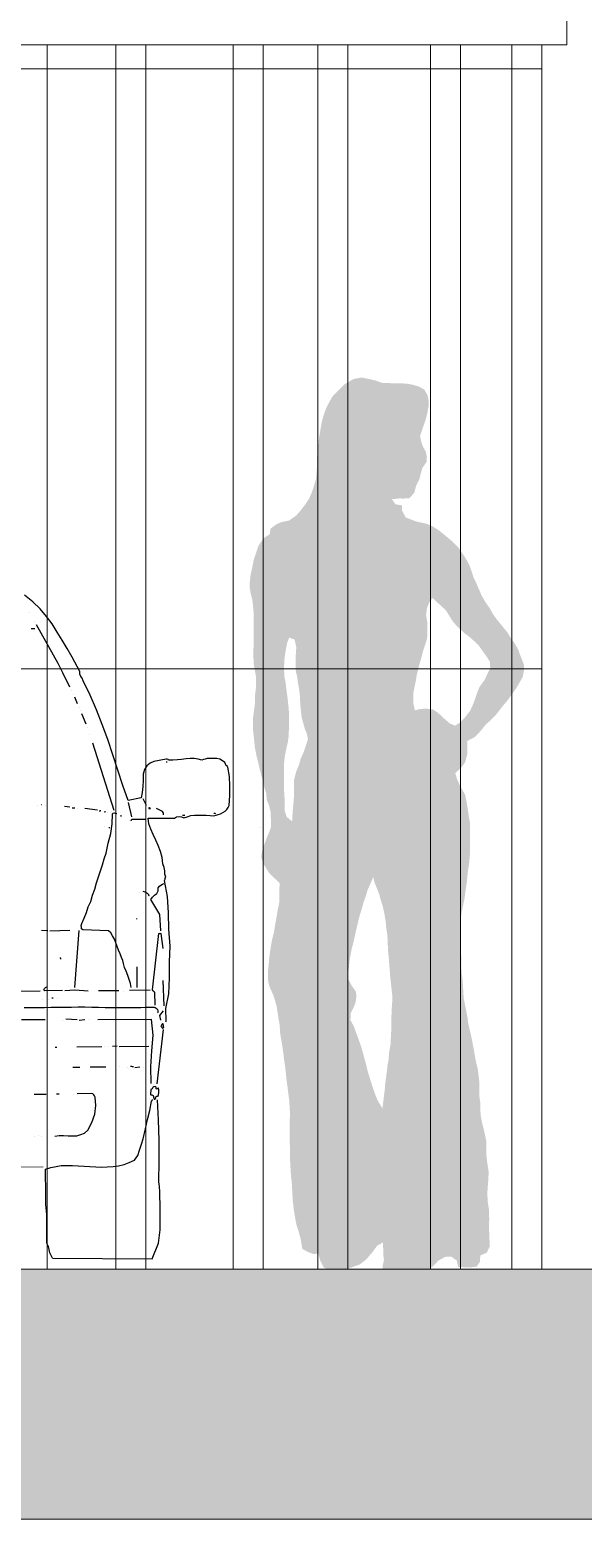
# Model space of a CAD drawing. Header units: metres. Extents: x -183 to 1639, y -350 to 198.
# Drawn here: x 734.576 to 735.682, y -183.946 to -180.968 of the extents above; entities that cross this region are included whole.
import ezdxf

# ---------------------------------------------------------------- set-up
doc = ezdxf.new("R2010")
doc.units = ezdxf.units.M
doc.header["$MEASUREMENT"] = 0
doc.layers.add('FLOATINGWINDOWS', color=2, linetype='Continuous', plot=False)
for name, color, linetype in [('okna', 4, 'Continuous'), ('pohled', 4, 'Continuous'), ('SRAFY-TERÉN', 252, 'Continuous'), ('stafaz', 254, 'Continuous')]:
    doc.layers.add(name, color=color, linetype=linetype)

# ---------------------------------------------------------------- blocks, each defined once
blk = doc.blocks.new('BMW3-CUM')
for points in [[(0.8243, 0.4803), (0.8243, 0.4803), (0.8251, 0.4811), (0.8251, 0.4811), (0.8251, 0.4811), (0.824, 0.5066), (0.8304, 0.5359), (0.8315, 0.5683), (0.8312, 0.5998), (0.833, 0.6313), (0.8304, 0.6651), (0.8292, 0.6981), (0.8274, 0.7304), (0.8217, 0.7626), (0.8224, 0.7641), (0.8232, 0.7656), (0.8232, 0.7671), (0.8239, 0.7694), (0.8223, 0.7754), (0.8222, 0.7821), (0.8206, 0.7889), (0.8183, 0.7956), (0.8166, 0.8084), (0.8135, 0.8203), (0.8089, 0.8323), (0.8042, 0.8435), (0.7988, 0.8547), (0.7942, 0.8651), (0.7903, 0.8756), (0.7887, 0.8869), (0.8412, 0.8875), (0.8457, 0.8898), (0.851, 0.8906), (0.8555, 0.8899), (0.86, 0.8877), (0.8667, 0.89), (0.8742, 0.8924), (0.8817, 0.8932), (0.8892, 0.8933), (0.8967, 0.8934), (0.905, 0.8935), (0.9125, 0.8928), (0.92, 0.8922), (0.9245, 0.893), (0.929, 0.8945), (0.9335, 0.8961), (0.938, 0.8984), (0.9425, 0.9015), (0.9462, 0.9045), (0.9491, 0.9083), (0.9506, 0.9128), (0.9518, 0.9324), (0.9523, 0.9519), (0.9514, 0.9706), (0.9481, 0.9894), (0.9474, 0.9901), (0.9466, 0.9916), (0.9451, 0.9923), (0.9443, 0.9938), (0.942, 0.9983), (0.9375, 1.002), (0.9322, 1.0049), (0.9262, 1.0064), (0.9217, 1.0063), (0.9179, 1.0063), (0.9142, 1.0062), (0.9104, 1.0062), (0.9067, 1.0062), (0.9029, 1.0054), (0.8992, 1.0046), (0.8962, 1.003), (0.8886, 1.0052), (0.8811, 1.0066), (0.8728, 1.0065), (0.8646, 1.0056), (0.8556, 1.0048), (0.8473, 1.0039), (0.8384, 1.0031), (0.8301, 1.003), (0.8294, 1.003), (0.8286, 1.0045), (0.8271, 1.0052), (0.8248, 1.0052), (0.8001, 1.0004), (0.7926, 0.9973), (0.7859, 0.9919), (0.7815, 0.9844), (0.7786, 0.9753), (0.7788, 0.9626), (0.7782, 0.9506), (0.7768, 0.9385), (0.7747, 0.928), (0.7492, 0.9224), (0.7384, 0.9523), (0.7282, 0.983), (0.7181, 1.0137), (0.708, 1.0443), (0.6971, 1.0742), (0.6855, 1.1041), (0.6731, 1.1333), (0.6593, 1.1617), (0.657, 1.1669), (0.6546, 1.1706), (0.6523, 1.1751), (0.6523, 1.1803), (0.6369, 1.2094), (0.627, 1.2266), (0.617, 1.243), (0.607, 1.2594), (0.5971, 1.2758), (0.5856, 1.2907), (0.5727, 1.3055), (0.5583, 1.3196), (0.5416, 1.3329)], [(0.5525, 1.2978), (0.5525, 1.2978)], [(0.5625, 1.2814), (0.5625, 1.2814)], [(0.5551, 1.2663), (0.5627, 1.2664)], [(0.6324, 1.1493), (0.6185, 1.1777), (0.6093, 1.1963), (0.5655, 1.2739)], [(0.6355, 1.1426), (0.6355, 1.1426)], [(0.6393, 1.1351), (0.6393, 1.1351)], [(0.6478, 1.1157), (0.6424, 1.1292)], [(0.6509, 1.109), (0.6509, 1.109)], [(0.6532, 1.1022), (0.6532, 1.1022)], [(0.6648, 1.0754), (0.6563, 1.0955)], [(0.6671, 1.0679), (0.6671, 1.0679)], [(0.6725, 1.0552), (0.6725, 1.0552)], [(0.7209, 0.9026), (0.678, 1.0372)], [(0.8249, 0.9999), (0.8249, 0.9999), (0.8264, 0.9999), (0.8271, 0.9999), (0.8271, 0.9999)], [(0.7854, 0.9124), (0.7792, 0.9258)], [(0.5676, 0.912), (0.5676, 0.912)], [(0.5751, 0.9143), (0.5751, 0.9143), (0.5759, 0.9143), (0.5759, 0.9143), (0.5759, 0.9143)], [(0.5841, 0.9122), (0.5841, 0.9122)], [(0.6322, 0.909), (0.6217, 0.9104)], [(0.6368, 0.9076), (0.6383, 0.9076), (0.639, 0.9076), (0.6405, 0.9076), (0.642, 0.9076)], [(0.648, 0.9062), (0.648, 0.9062)], [(0.7552, 0.5485), (0.7536, 0.5568), (0.7512, 0.565), (0.7481, 0.5725), (0.745, 0.5815), (0.7419, 0.5889), (0.7396, 0.5964), (0.738, 0.6024), (0.7357, 0.6084), (0.7326, 0.6159), (0.7295, 0.6233), (0.7272, 0.6308), (0.7241, 0.6383), (0.7217, 0.645), (0.7179, 0.6517), (0.7141, 0.6577), (0.7095, 0.6622), (0.6584, 0.6638), (0.6554, 0.666), (0.6554, 0.669), (0.6553, 0.6728), (0.656, 0.6765), (0.6612, 0.6871), (0.6655, 0.6984), (0.6691, 0.7097), (0.6743, 0.7203), (0.6779, 0.7331), (0.6823, 0.7452), (0.6859, 0.758), (0.6895, 0.77), (0.6938, 0.7821), (0.6974, 0.7942), (0.701, 0.8062), (0.7047, 0.8175), (0.7089, 0.8371), (0.714, 0.8567), (0.7167, 0.8762), (0.7173, 0.895), (0.718, 0.8973), (0.721, 0.8981), (0.7232, 0.8973), (0.7263, 0.8966)], [(0.6879, 0.9029), (0.6623, 0.9064)], [(0.6909, 0.9022), (0.6916, 0.9022), (0.6932, 0.9022), (0.6939, 0.9023), (0.6946, 0.9023)], [(0.7037, 0.8994), (0.7037, 0.8994), (0.7029, 0.9001), (0.7014, 0.9001), (0.7014, 0.9001), (0.7014, 0.9001), (0.7022, 0.9001), (0.7029, 0.9001), (0.7037, 0.8994)], [(0.7074, 0.8994), (0.7074, 0.8994)], [(0.7157, 0.9003), (0.7157, 0.9003)], [(0.7564, 0.8902), (0.7493, 0.9187)], [(0.7922, 0.9064), (0.7922, 0.9064), (0.793, 0.9064), (0.7937, 0.9064), (0.7937, 0.9064), (0.7929, 0.9072), (0.7914, 0.9079), (0.7899, 0.9079), (0.7899, 0.9064), (0.7899, 0.9064), (0.7914, 0.9064), (0.7922, 0.9064), (0.7922, 0.9064)], [(0.8194, 0.894), (0.8194, 0.8955), (0.8193, 0.897), (0.8186, 0.8985), (0.8178, 0.9007), (0.8057, 0.9066)], [(0.92, 0.8967), (0.9207, 0.8975), (0.9215, 0.8975), (0.9222, 0.8975), (0.9237, 0.8967)], [(0.7025, 0.8708), (0.7025, 0.8708)], [(0.7101, 0.8686), (0.7101, 0.8686), (0.7115, 0.8687), (0.7123, 0.8687), (0.7123, 0.8687)], [(0.7346, 0.8915), (0.7346, 0.8915), (0.7346, 0.8922), (0.7338, 0.8922), (0.7338, 0.8922), (0.7338, 0.8922), (0.7346, 0.8922), (0.7346, 0.8915), (0.7346, 0.8915)], [(0.7512, 0.8819), (0.7512, 0.8819)], [(0.7549, 0.8819), (0.7549, 0.8827), (0.7557, 0.8835), (0.7557, 0.8842), (0.7564, 0.885), (0.7827, 0.8853)], [(0.8577, 0.8929), (0.8592, 0.893), (0.86, 0.893), (0.8614, 0.893), (0.8622, 0.893)], [(1.0142, 0.8678), (1.0142, 0.8678)], [(0.8139, 0.6619), (0.812, 0.6949), (0.7944, 0.7247), (0.7973, 0.7293), (0.8018, 0.7331), (0.8062, 0.7369), (0.8092, 0.7422), (0.8092, 0.7437), (0.8092, 0.7444), (0.8091, 0.7459), (0.8091, 0.7482), (0.8113, 0.7512), (0.8143, 0.7535), (0.8173, 0.7551), (0.821, 0.7566)], [(0.7717, 0.738), (0.7717, 0.738)], [(0.7906, 0.7314), (0.7906, 0.7314), (0.7905, 0.733), (0.7905, 0.7337), (0.7897, 0.7345), (0.7875, 0.7367), (0.7852, 0.7381), (0.7829, 0.7396), (0.7792, 0.7403)], [(0.7663, 0.6854), (0.7663, 0.6854), (0.7663, 0.6861), (0.7663, 0.6869), (0.7663, 0.6869)], [(0.5886, 0.6622), (0.5759, 0.6628)], [(0.5924, 0.6622), (0.6322, 0.6635)], [(0.6426, 0.5487), (0.6509, 0.6629)], [(0.8029, 0.5131), (0.8019, 0.5394), (0.8011, 0.5401), (0.7996, 0.5416), (0.798, 0.5423), (0.7973, 0.5438), (0.8102, 0.6566), (0.8117, 0.6566), (0.8124, 0.6574), (0.8124, 0.6574), (0.814, 0.6566), (0.8181, 0.6267)], [(0.6141, 0.6054), (0.6141, 0.6054), (0.6141, 0.6062), (0.614, 0.6077), (0.614, 0.6084)], [(0.7672, 0.5487), (0.7667, 0.59)], [(0.4947, 0.5409), (0.5728, 0.5419)], [(0.6178, 0.5424), (0.5826, 0.542), (0.5803, 0.5442), (0.5817, 0.5465), (0.584, 0.5488), (0.5862, 0.5503)], [(0.6224, 0.5425), (0.6426, 0.5442), (0.6689, 0.5423)], [(0.6899, 0.5425), (0.7305, 0.543)], [(0.7387, 0.5408), (0.7387, 0.5408)], [(0.7515, 0.5432), (0.7928, 0.5437)], [(0.821, 0.5118), (0.8188, 0.5628)], [(0.5409, 0.5085), (0.5544, 0.5086), (0.5679, 0.5088), (0.5814, 0.5089), (0.5949, 0.5091), (0.6085, 0.5093), (0.622, 0.5094), (0.6355, 0.5096), (0.649, 0.5097), (0.6625, 0.5099), (0.6761, 0.5093), (0.6896, 0.5095), (0.7031, 0.5089), (0.7166, 0.509), (0.7301, 0.5085), (0.7391, 0.5086), (0.7481, 0.5087), (0.7572, 0.5088), (0.7654, 0.5089), (0.7744, 0.509), (0.7827, 0.5091), (0.7917, 0.5092), (0.8007, 0.5093), (0.803, 0.5086), (0.8052, 0.5071), (0.8075, 0.5049), (0.8083, 0.5019), (0.8083, 0.5011), (0.8083, 0.5004), (0.8083, 0.4989), (0.8091, 0.4981)], [(0.5775, 0.5254), (0.5775, 0.5254)], [(0.5888, 0.5255), (0.5888, 0.5255)], [(0.5962, 0.5279), (0.5962, 0.5279), (0.5977, 0.5279), (0.5985, 0.5279), (0.5992, 0.5279)], [(0.6075, 0.5258), (0.6075, 0.5258)], [(0.5359, 0.4844), (0.5832, 0.4849)], [(0.6178, 0.4831), (0.6178, 0.4831)], [(0.6471, 0.4842), (0.6245, 0.4854)], [(0.6508, 0.4835), (0.6621, 0.4844)], [(0.6711, 0.4837), (0.6711, 0.4837)], [(0.795, 0.3568), (0.7939, 0.3898), (0.7965, 0.4221), (0.7991, 0.4537), (0.7957, 0.4845), (0.6884, 0.4839)], [(0.8145, 0.4832), (0.8122, 0.4929), (0.8196, 0.502)], [(0.8161, 0.4794), (0.8161, 0.4794)], [(0.807, 0.3562), (0.8193, 0.4645)], [(0.82, 0.469), (0.8191, 0.4757), (0.8176, 0.4757), (0.8161, 0.475), (0.8154, 0.4727), (0.8139, 0.4719), (0.8147, 0.4704), (0.8155, 0.4697), (0.817, 0.4682), (0.8177, 0.4667), (0.8177, 0.4667), (0.8192, 0.4682), (0.82, 0.469), (0.82, 0.469)], [(0.6027, 0.4296), (0.6034, 0.4296), (0.6049, 0.4296), (0.6057, 0.4296), (0.6064, 0.4296)], [(0.6462, 0.4301), (0.6965, 0.4307)], [(0.7025, 0.43), (0.7025, 0.43)], [(0.71, 0.4301), (0.71, 0.4301)], [(0.7266, 0.4311), (0.7175, 0.431)], [(0.7311, 0.4304), (0.7904, 0.4311)], [(0.6384, 0.3895), (0.652, 0.3896)], [(0.673, 0.3899), (0.7045, 0.3903)], [(0.7315, 0.3898), (0.7315, 0.3898)], [(0.7473, 0.3885), (0.7473, 0.3885)], [(0.7593, 0.3902), (0.7578, 0.3902), (0.7563, 0.3909), (0.7556, 0.3909), (0.7533, 0.3908)], [(0.7623, 0.3887), (0.7721, 0.3903)], [(0.7804, 0.3889), (0.7804, 0.3889)], [(0.561, 0.3352), (0.585, 0.3355)], [(0.6025, 0.2516), (0.6108, 0.2525), (0.6198, 0.2526), (0.6288, 0.2519), (0.6378, 0.252), (0.6461, 0.2521), (0.6543, 0.2545), (0.6618, 0.2576), (0.6685, 0.2637), (0.6765, 0.2788), (0.6824, 0.2954), (0.6844, 0.3127), (0.6827, 0.3292), (0.6819, 0.3322), (0.6804, 0.3344), (0.6781, 0.3359), (0.6758, 0.3366), (0.6473, 0.3363)], [(0.606, 0.3358), (0.6075, 0.3358), (0.6083, 0.3358), (0.6098, 0.3358), (0.6113, 0.3358)], [(0.6406, 0.3354), (0.6406, 0.3354)], [(0.8029, 0.3254), (0.8036, 0.3269), (0.8044, 0.3284), (0.8044, 0.3291), (0.8051, 0.3306), (0.8066, 0.3314), (0.8066, 0.3322), (0.8066, 0.3322), (0.8081, 0.3307), (0.8095, 0.3344), (0.8102, 0.3389), (0.8102, 0.3435), (0.8094, 0.3479), (0.8086, 0.3472), (0.8079, 0.3465), (0.8064, 0.3457), (0.8049, 0.3464), (0.8049, 0.3479), (0.8049, 0.3487), (0.8041, 0.3502), (0.8026, 0.3509), (0.8003, 0.3501), (0.7981, 0.3486), (0.7966, 0.3463), (0.7944, 0.3448), (0.7938, 0.335), (0.7945, 0.3343), (0.796, 0.3343), (0.7975, 0.3336), (0.7991, 0.3328), (0.8006, 0.3253), (0.8006, 0.3253), (0.8014, 0.3253), (0.8021, 0.3253), (0.8029, 0.3254)], [(0.7988, 0.3539), (0.7988, 0.3539)], [(0.5979, 0.0076), (0.5926, 0.018), (0.591, 0.0247), (0.5894, 0.0307), (0.5863, 0.0374), (0.5861, 0.057), (0.5866, 0.0765), (0.5864, 0.0953), (0.5846, 0.1148), (0.5844, 0.1328), (0.5842, 0.1508), (0.584, 0.1681), (0.5838, 0.1853), (0.5943, 0.1885), (0.6048, 0.1908), (0.6152, 0.1925), (0.6265, 0.1926), (0.6378, 0.1927), (0.6491, 0.1921), (0.6611, 0.1915), (0.6724, 0.1909), (0.6844, 0.1903), (0.6956, 0.1897), (0.7069, 0.1898), (0.7189, 0.1907), (0.7294, 0.1923), (0.7406, 0.1947), (0.7511, 0.1986), (0.7615, 0.2032), (0.7682, 0.2131), (0.7718, 0.2236), (0.7754, 0.2357), (0.7791, 0.2462), (0.7833, 0.2658), (0.7876, 0.2846), (0.7919, 0.3027), (0.7954, 0.3215), (0.7954, 0.3222), (0.7969, 0.323), (0.7977, 0.3238), (0.7977, 0.3246)], [(0.7924, 0.3275), (0.7924, 0.3275)], [(0.7971, 0.0065), (0.8093, 0.0378), (0.8128, 0.0641), (0.8132, 0.0905), (0.8129, 0.1175), (0.812, 0.1287), (0.8119, 0.14), (0.8117, 0.1505), (0.8101, 0.1602), (0.8111, 0.2015), (0.8106, 0.2428), (0.8094, 0.2841), (0.8074, 0.3239)], [(0.562, 0.2511), (0.562, 0.2511)], [(0.5695, 0.2527), (0.5695, 0.2527)], [(0.5762, 0.2513), (0.5762, 0.2513)], [(0.5979, 0.0076), (0.7971, 0.0065)]]:
    blk.add_lwpolyline(points)
at = {"lineweight": 0}
blk.add_lwpolyline([(0.3563, 0.1879), (0.5793, 0.1898)], dxfattribs=at)

msp = doc.modelspace()

# ---------------------------------------------------------------- hatches: boundary and pattern name
at = {"layer": 'SRAFY-TERÉN', "linetype": 'Continuous', "lineweight": 0}
msp.add_hatch(color=256, dxfattribs=at).paths.add_polyline_path([(729.1587, -183.4463), (727.1587, -183.4463), (727.1587, -183.9463), (765.2282, -183.9463), (765.2282, -181.4425), (756.1587, -182.1963), (737.8487, -182.1963), (737.5987, -182.1963), (737.5987, -183.4463)])
at = {"layer": 'stafaz', "linetype": 'Continuous', "ltscale": 0.001}
h = msp.add_hatch(color=256, dxfattribs=at)
h.paths.add_polyline_path([(735.4483, -182.5112), (735.4454, -182.4973), (735.436, -182.4812), (735.4295, -182.4665), (735.4259, -182.4548), (735.4391, -182.4424), (735.4458, -182.4322), (735.4502, -182.4154), (735.4503, -182.4022), (735.4496, -182.3905), (735.465, -182.3825), (735.4761, -182.3709), (735.4871, -182.3571), (735.4981, -182.3476), (735.5077, -182.3374), (735.5195, -182.3221), (735.5305, -182.309), (735.5416, -182.2937), (735.549, -182.2828), (735.5549, -182.2725), (735.5608, -182.2623), (735.563, -182.2499), (735.5631, -182.2382), (735.5595, -182.2279), (735.5552, -182.2177), (735.5516, -182.2074), (735.5458, -182.1971), (735.5385, -182.1869), (735.5298, -182.1729), (735.5203, -182.1612), (735.5094, -182.1479), (735.5014, -182.1369), (735.4949, -182.1252), (735.4862, -182.1127), (735.4782, -182.0988), (735.4739, -182.0885), (735.4674, -182.0738), (735.4623, -182.0628), (735.458, -182.0496), (735.4537, -182.0379), (735.4472, -182.0262), (735.4406, -182.0159), (735.4319, -182.0034), (735.4195, -181.9909), (735.4079, -181.9813), (735.3926, -181.9688), (735.3795, -181.9607), (735.3692, -181.9563), (735.359, -181.954), (735.3488, -181.9518), (735.3386, -181.9481), (735.3269, -181.9436), (735.3196, -181.9297), (735.3197, -181.9194), (735.3065, -181.9172), (735.2993, -181.9069), (735.3139, -181.9055), (735.3242, -181.9056), (735.3344, -181.9049), (735.344, -181.894), (735.3477, -181.8801), (735.3544, -181.8662), (735.3573, -181.8545), (735.3603, -181.8443), (735.3684, -181.8326), (735.3692, -181.8224), (735.3671, -181.8121), (735.3613, -181.8019), (735.3577, -181.7909), (735.3555, -181.7806), (735.3674, -181.7456), (735.3704, -181.7331), (735.3727, -181.72), (735.3727, -181.7098), (735.3706, -181.6995), (735.3641, -181.6878), (735.3531, -181.6818), (735.3407, -181.6781), (735.3283, -181.6759), (735.3144, -181.6751), (735.3019, -181.675), (735.2895, -181.6749), (735.2785, -181.6741), (735.2669, -181.6697), (735.2537, -181.6667), (735.2391, -181.6637), (735.223, -181.6665), (735.2054, -181.6767), (735.1951, -181.6869), (735.1811, -181.7007), (735.1752, -181.7109), (735.1671, -181.727), (735.1626, -181.7394), (735.1589, -181.7533), (735.1566, -181.7671), (735.1544, -181.7803), (735.1528, -181.7913), (735.152, -181.8066), (735.1497, -181.822), (735.1497, -181.8351), (735.1489, -181.852), (735.1473, -181.8673), (735.1436, -181.8805), (735.1391, -181.8936), (735.1332, -181.9068), (735.1258, -181.9177), (735.117, -181.9293), (735.1082, -181.9395), (735.0935, -181.9497), (735.0788, -181.9526), (735.0686, -181.9569), (735.0568, -181.9656), (735.0553, -181.9766), (735.0435, -181.9846), (735.0325, -181.9999), (735.0273, -182.0159), (735.0228, -182.0291), (735.0198, -182.0452), (735.0168, -182.0583), (735.0153, -182.0715), (735.0152, -182.0854), (735.0174, -182.0971), (735.0202, -182.1073), (735.0216, -182.1191), (735.023, -182.1359), (735.0229, -182.1498), (735.0229, -182.1622), (735.0228, -182.1732), (735.0228, -182.1842), (735.0227, -182.1944), (735.0226, -182.2068), (735.0225, -182.2237), (735.0232, -182.2376), (735.0253, -182.2486), (735.0275, -182.2617), (735.0274, -182.272), (735.0273, -182.2851), (735.0258, -182.2976), (735.0257, -182.3137), (735.0234, -182.3312), (735.0219, -182.3429), (735.0219, -182.3546), (735.0218, -182.37), (735.0239, -182.3883), (735.0253, -182.4029), (735.0281, -182.4176), (735.031, -182.4293), (735.0346, -182.4447), (735.0381, -182.4586), (735.0417, -182.4703), (735.0446, -182.4842), (735.0482, -182.4952), (735.0489, -182.5069), (735.0539, -182.5201), (735.0568, -182.5318), (735.0574, -182.5472), (735.0573, -182.5633), (735.0536, -182.5735), (735.0492, -182.5837), (735.0433, -182.5998), (735.0395, -182.6122), (735.038, -182.6225), (735.0431, -182.6371), (735.0532, -182.6533), (735.0649, -182.665), (735.0751, -182.6746), (735.0742, -182.6885), (735.0742, -182.7031), (735.0741, -182.7134), (735.0711, -182.728), (735.0673, -182.7499), (735.0651, -182.7623), (735.0636, -182.7726), (735.0598, -182.7872), (735.0568, -182.804), (735.0538, -182.8266), (735.053, -182.8383), (735.0515, -182.85), (735.0514, -182.8617), (735.0521, -182.872), (735.0549, -182.8822), (735.0629, -182.8998), (735.0686, -182.9196), (735.0729, -182.9467), (735.075, -182.9592), (735.0757, -182.9723), (735.0771, -182.9826), (735.0792, -182.9936), (735.0821, -183.0133), (735.0835, -183.0251), (735.0856, -183.0397), (735.087, -183.0521), (735.0884, -183.0653), (735.0898, -183.0763), (735.0912, -183.0873), (735.0926, -183.0983), (735.094, -183.1085), (735.0953, -183.1305), (735.0952, -183.1553), (735.0951, -183.1692), (735.0951, -183.1795), (735.095, -183.1926), (735.0957, -183.2065), (735.0956, -183.2241), (735.0962, -183.238), (735.0969, -183.249), (735.0976, -183.26), (735.099, -183.2717), (735.0997, -183.2834), (735.1003, -183.2958), (735.101, -183.3083), (735.1031, -183.3273), (735.1066, -183.3485), (735.1088, -183.3588), (735.1131, -183.372), (735.1167, -183.3852), (735.1202, -183.4057), (735.1304, -183.4116), (735.1421, -183.416), (735.1524, -183.4153), (735.156, -183.4293), (735.1632, -183.4432), (735.1771, -183.4491), (735.1954, -183.4492), (735.2064, -183.4463), (735.2166, -183.4435), (735.2349, -183.437), (735.2481, -183.4268), (735.2592, -183.4137), (735.2702, -183.3991), (735.2812, -183.3933), (735.2819, -183.4058), (735.2819, -183.416), (735.2833, -183.4285), (735.281, -183.4387), (735.281, -183.4489), (735.2926, -183.4534), (735.3051, -183.4534), (735.316, -183.4535), (735.3285, -183.4514), (735.3395, -183.4507), (735.3548, -183.4493), (735.3695, -183.4487), (735.3812, -183.4407), (735.3915, -183.4298), (735.4055, -183.4218), (735.4179, -183.4211), (735.4288, -183.4292), (735.4317, -183.4417), (735.4427, -183.4425), (735.4588, -183.4425), (735.469, -183.4411), (735.4756, -183.4309), (735.4757, -183.4192), (735.4889, -183.4134), (735.4948, -183.401), (735.4942, -183.3842), (735.4935, -183.3688), (735.4936, -183.3557), (735.4937, -183.344), (735.493, -183.3257), (735.4909, -183.3118), (735.4902, -183.3001), (735.4903, -183.2898), (735.4919, -183.2679), (735.4927, -183.2525), (735.4898, -183.2335), (735.4878, -183.2152), (735.4878, -183.2042), (735.4879, -183.1903), (735.4836, -183.1698), (735.4807, -183.1588), (735.4772, -183.142), (735.4758, -183.1273), (735.4758, -183.1134), (735.4744, -183.1032), (735.4738, -183.0929), (735.4739, -183.0717), (735.4725, -183.0593), (735.4711, -183.0476), (735.4668, -183.0293), (735.4632, -183.0088), (735.4611, -182.9978), (735.459, -182.9868), (735.4568, -182.9765), (735.4518, -182.9553), (735.4504, -182.9436), (735.4483, -182.9326), (735.4461, -182.9216), (735.4426, -182.9033), (735.4419, -182.8887), (735.4412, -182.8784), (735.4406, -182.8682), (735.4391, -182.8572), (735.4378, -182.8396), (735.4379, -182.8221), (735.4365, -182.8074), (735.4365, -182.7943), (735.4366, -182.7826), (735.4367, -182.7716), (735.4367, -182.7613), (735.4368, -182.7482), (735.4383, -182.7343), (735.4413, -182.7204), (735.4443, -182.7058), (735.4466, -182.6882), (735.4489, -182.6736), (735.4512, -182.6502), (735.4535, -182.6363), (735.455, -182.621), (735.4551, -182.6049), (735.4552, -182.5946), (735.4552, -182.5793), (735.4553, -182.569), (735.4554, -182.5537), (735.4532, -182.5427), (735.4511, -182.5273)])
h.paths.add_polyline_path([(735.2645, -182.6734), (735.2696, -182.6858), (735.2739, -182.6968), (735.2768, -182.7078), (735.2804, -182.7188), (735.284, -182.7342), (735.2868, -182.751), (735.2882, -182.7657), (735.2903, -182.7796), (735.291, -182.7972), (735.2916, -182.8096), (735.293, -182.8235), (735.2937, -182.8338), (735.2951, -182.8506), (735.2957, -182.8608), (735.2971, -182.8725), (735.2985, -182.8857), (735.2999, -182.8989), (735.2999, -182.9121), (735.2991, -182.923), (735.2982, -182.9442), (735.2981, -182.9655), (735.2973, -182.9815), (735.2965, -182.9969), (735.2935, -183.0137), (735.2927, -183.0269), (735.2904, -183.04), (735.2889, -183.0532), (735.2874, -183.0642), (735.2858, -183.0766), (735.285, -183.0876), (735.2835, -183.0993), (735.282, -183.111), (735.2805, -183.1248), (735.2725, -183.1124), (735.2674, -183.1014), (735.2609, -183.083), (735.2566, -183.0691), (735.2509, -183.0508), (735.248, -183.0384), (735.243, -183.02), (735.2379, -183.0017), (735.2322, -182.9856), (735.2278, -182.9739), (735.2235, -182.9614), (735.2163, -182.9482), (735.2171, -182.9343), (735.2223, -182.9241), (735.2267, -182.9131), (735.2282, -182.9022), (735.2275, -182.8919), (735.2188, -182.8794), (735.2123, -182.867), (735.2124, -182.8502), (735.2147, -182.8282), (735.2192, -182.8048), (735.2229, -182.791), (735.2267, -182.7727), (735.2297, -182.7603), (735.2334, -182.7442), (735.2394, -182.7245), (735.2431, -182.7113), (735.2468, -182.7011), (735.2506, -182.6887), (735.255, -182.6785), (735.262, -182.6624)], flags=16)
h.paths.add_polyline_path([(735.103, -182.5087), (735.1014, -182.5262), (735.1006, -182.5365), (735.0998, -182.5511), (735.0889, -182.5422), (735.0846, -182.5291), (735.0847, -182.5174), (735.0847, -182.5056), (735.084, -182.4932), (735.0834, -182.4815), (735.0834, -182.4705), (735.0835, -182.4581), (735.0836, -182.4464), (735.0836, -182.4354), (735.0852, -182.4208), (735.0874, -182.4098), (735.0912, -182.393), (735.0927, -182.3821), (735.0935, -182.3645), (735.0936, -182.3528), (735.0936, -182.3374), (735.093, -182.3257), (735.0916, -182.3126), (735.0902, -182.3001), (735.0881, -182.2855), (735.0867, -182.273), (735.0845, -182.2628), (735.0839, -182.2511), (735.0839, -182.2401), (735.084, -182.2298), (735.0862, -182.2138), (735.09, -182.194), (735.0939, -182.1837), (735.1047, -182.1875), (735.1082, -182.2029), (735.1075, -182.2131), (735.1067, -182.2256), (735.1066, -182.2365), (735.1073, -182.2512), (735.1101, -182.2629), (735.1115, -182.2739), (735.1137, -182.2863), (735.1151, -182.2973), (735.1157, -182.3098), (735.1164, -182.32), (735.1185, -182.3405), (735.1214, -182.3522), (735.125, -182.3654), (735.1293, -182.3757), (735.1314, -182.3874), (735.127, -182.4005), (735.1233, -182.4115), (735.1166, -182.4268), (735.1136, -182.4378), (735.1077, -182.4524), (735.1039, -182.4677), (735.1038, -182.4853), (735.1038, -182.497)], flags=16)
h.paths.add_polyline_path([(735.3453, -182.3292), (735.3425, -182.3183), (735.3418, -182.3065), (735.3419, -182.2956), (735.3441, -182.2839), (735.3471, -182.27), (735.3486, -182.2598), (735.3531, -182.2415), (735.3568, -182.2283), (735.3606, -182.2137), (735.3643, -182.202), (735.3688, -182.1889), (735.3703, -182.1772), (735.3703, -182.1655), (735.3697, -182.1516), (735.3676, -182.1392), (735.3691, -182.1253), (735.3735, -182.1143), (735.3802, -182.1041), (735.4078, -182.1299), (735.4144, -182.1409), (735.4209, -182.1511), (735.4304, -182.1622), (735.4442, -182.1747), (735.4566, -182.1842), (735.4711, -182.1975), (735.4798, -182.2092), (735.4886, -182.2217), (735.4951, -182.232), (735.4958, -182.2452), (735.4906, -182.2554), (735.4839, -182.2692), (735.4743, -182.2824), (735.4699, -182.2933), (735.4662, -182.3043), (735.4625, -182.3145), (735.4558, -182.3298), (735.4455, -182.3429), (735.4359, -182.3531), (735.4257, -182.3597), (735.4147, -182.3552), (735.4038, -182.3456), (735.3921, -182.3346), (735.3812, -182.3272), (735.368, -182.3257), (735.3556, -182.3264)], flags=16)

# ---------------------------------------------------------------- linework, layer by layer
at = {"layer": 'FLOATINGWINDOWS', "linetype": 'Continuous', "lineweight": 0, "flags": 128}
msp.add_lwpolyline([(729.1587, -183.4463), (727.1587, -183.4463), (727.1587, -183.9463), (765.2282, -183.9463), (765.2282, -181.4425), (756.1587, -182.1963), (737.8487, -182.1963), (737.5987, -182.1963), (737.5987, -183.4463)], close=True, dxfattribs=at)
at = {"layer": 'okna', "linetype": 'Continuous', "lineweight": 0}
for p, q in [((735.6487, -180.9384), (735.6487, -180.9984)), ((734.61, -180.9984), (734.61, -183.4463)), ((734.7472, -183.4463), (734.7472, -180.9984)), ((734.8072, -180.9984), (734.8072, -183.4463)), ((734.982, -183.4463), (734.982, -180.9984)), ((735.042, -180.9984), (735.042, -183.4463)), ((735.151, -183.4463), (735.151, -180.9984)), ((735.211, -180.9984), (735.211, -183.4463)), ((735.3764, -183.4463), (735.3764, -180.9984)), ((735.4364, -180.9984), (735.4364, -183.4463)), ((735.5387, -183.4463), (735.5387, -180.9984)), ((735.5987, -180.9984), (735.5987, -183.4463)), ((730.0987, -182.2463), (735.5987, -182.2463))]:
    msp.add_line(p, q, dxfattribs=at)
for points in [[(735.6487, -180.9984), (730.0487, -180.9984), (730.0487, -180.9384), (735.6487, -180.9384)], [(735.3313, -180.9384), (735.6487, -180.9384), (735.6487, -180.9984), (735.32, -180.9984)], [(735.27, -180.9984), (733.1774, -180.9984)], [(733.1274, -181.0463), (735.27, -181.0463)]]:
    msp.add_lwpolyline(points, dxfattribs=at)
at = {"layer": 'pohled', "lineweight": 0}
for p, q in [((735.27, -181.0463), (733.1774, -181.0463)), ((735.5987, -181.0463), (735.211, -181.0463))]:
    msp.add_line(p, q, dxfattribs=at)

# ---------------------------------------------------------------- block references
at = {"layer": 'stafaz', "linetype": 'Continuous', "lineweight": 0}
msp.add_blockref('BMW3-CUM', (734.0232, -183.4319), dxfattribs=at)

doc.saveas('drawing.dxf')
